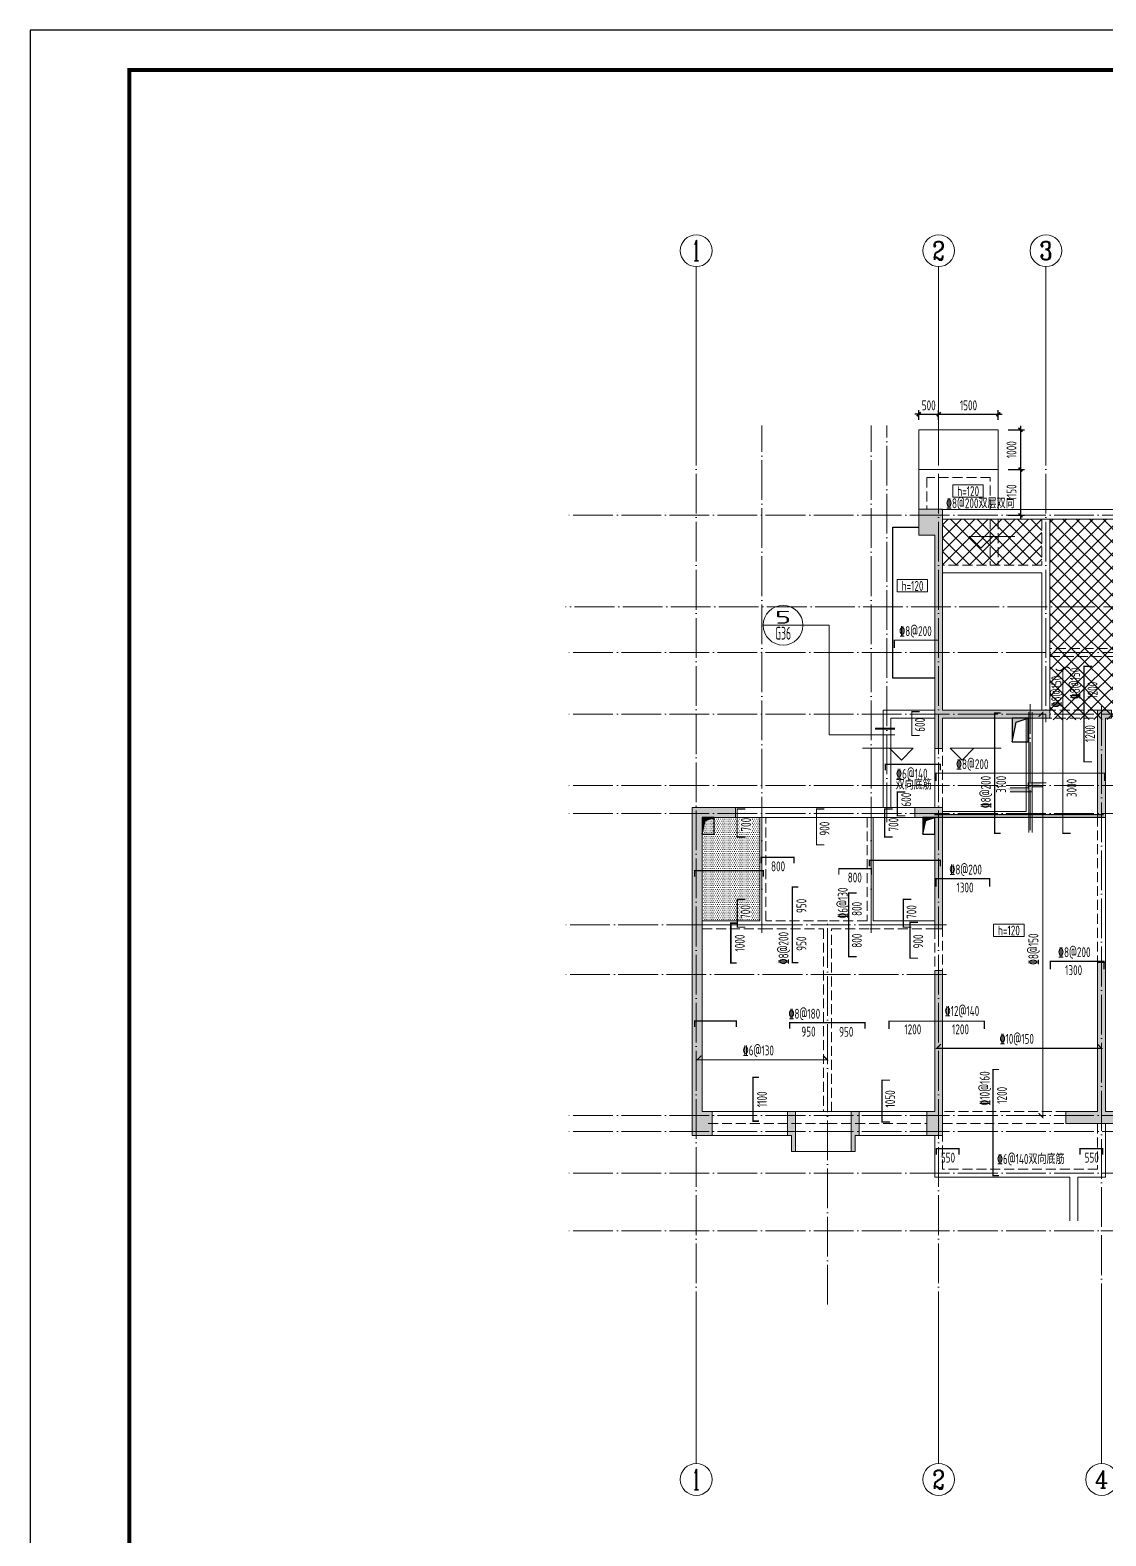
# Model space of a CAD drawing. Extents: x -129922 to 1190196, y -520662 to 139923.
# Drawn here: x 569980 to 597048, y -169218 to -131343 of the extents above; entities that cross this region are included whole.
import ezdxf
from ezdxf.enums import TextEntityAlignment as Align

# ---------------------------------------------------------------- set-up
doc = ezdxf.new("R2010")
doc.units = 0
doc.header["$LTSCALE"] = 1000
doc.header["$MEASUREMENT"] = 0
doc.linetypes.add('DASH', pattern=[0.35, 0.25, -0.1])
doc.linetypes.add('DOTE', pattern=[2.42, 2, -0.2, 0.02, -0.2])
for name, color, linetype, lineweight in [('A-平面-屋面线', 40, 'Continuous', 30), ('A-平面-饰线', 11, 'Continuous', 15), ('A-标注-轴号', 3, 'Continuous', 15), ('A-标注-轴号文字', 7, 'Continuous', 15), ('A-轴线-塔楼', 1, 'DOTE', 9), ('A-轴线-隔墙', 41, 'DOTE', 9), ('S-基础-DQ', 6, 'Continuous', 20), ('S-墙柱-HATCH', 251, 'Continuous', 9), ('S-墙柱-WALL', 6, 'Continuous', 20), ('S-大样-HATCH', 251, 'Continuous', 9), ('S-大样-实线', 2, 'Continuous', 20), ('S-板-BEAM', 4, 'DASH', 20), ('S-板-BEAM-CON', 2, 'Continuous', 20), ('S-板-大样索引', 3, 'Continuous', 20), ('S-板-文字', 7, 'Continuous', 20), ('S-板-板厚', 191, 'Continuous', 20), ('S-板-板面填充', 251, 'Continuous', 20), ('S-板-标高', 3, 'Continuous', 20), ('S-板-楼板正筋', 107, 'Continuous', 20), ('S-板-楼板正筋文字', 107, 'Continuous', 20), ('S-板-楼板负筋', 1, 'Continuous', 20), ('S-板-楼板负筋文字', 7, 'Continuous', 20), ('S-板-洞口边线', 211, 'Continuous', 20)]:
    doc.layers.add(name, color=color, linetype=linetype, lineweight=lineweight)
for name, color, linetype in [('DIM', 3, 'Continuous'), ('HOLE', 5, 'Continuous'), ('HOLE_HATCH', 9, 'Continuous'), ('Y-云图图框', 7, 'Continuous')]:
    doc.layers.add(name, color=color, linetype=linetype)
doc.styles.add('_TCH_AXIS', font='COMPLEX.shx', dxfattribs={"bigfont": 'hztxt.shx'})
doc.styles.add('_YT_Name', font='', dxfattribs={"width": 0.8})
doc.styles.add('_YT_Sign_Text', font='ros.shx', dxfattribs={"width": 0.8, "bigfont": 'hztxt.shx'})
doc.styles.add('BW_Rein', font='tssdeng.shx', dxfattribs={"width": 0.7, "bigfont": 'hztxt.shx'})
doc.styles.add('COMPLEX', font='COMPLEX')
doc.styles.get("Standard").update_dxf_attribs({"font": 'gbenor.shx', "bigfont": 'gbcbig.shx'})
doc.styles.add('TSSD_Dimension', font='tssdeng.shx', dxfattribs={"width": 0.7, "bigfont": 'HZTXT.SHX'})
doc.styles.add('TSSD_Rein', font='tssdeng.shx', dxfattribs={"width": 0.7, "bigfont": 'hztxt.shx'})
doc.styles.add('样式 1', font='tssdeng.shx', dxfattribs={"width": 0.7, "bigfont": 'tssdchn.shx'})
doc.styles.get('_YT_Name').set_extended_font_data('SimHei')
doc.dimstyles.new('TSSD_100_100$0', dxfattribs={"dimtxt": 250, "dimasz": 100, "dimexe": 100, "dimexo": 250, "dimgap": 100, "dimtad": 1, "dimdec": 0, "dimzin": 0, "dimdsep": 46, "dimtxsty": 'TSSD_Dimension', "dimblk": 'ARCHTICK', "dimcen": 0, "dimdle": 100, "dimclrd": 3, "dimclre": 3, "dimclrt": 7, "dimadec": 0, "dimazin": 0, "dimtfac": 1, "dimtdec": 0, "dimtix": 1, "dimtmove": 2, "dimatfit": 0, "dimldrblk": 'ARCHTICK', "dimfxl": 0, "dimtolj": 1, "dimtzin": 0, "dimarcsym": 0})

# ---------------------------------------------------------------- blocks, each defined once
blk = doc.blocks.new('_AXISO')
blk.add_circle((0, 0), 0.5)
at = {"layer": 'S-板-文字', "style": 'COMPLEX', "width": 1.041667}
blk.add_attdef('A', text='', height=0.56, dxfattribs=at).set_placement((-0.25, -0.28), (0.25, -0.28), align=Align.FIT)
blk = doc.blocks.new('ZHOUWANG3')
at = {"layer": 'A-标注-轴号'}
for p, q in [((88652, 248942), (88652, 252942)), ((94752, 248942), (94752, 252942)), ((97452, 248942), (97452, 252942)), ((88652, 226834), (88652, 222834)), ((94752, 226834), (94752, 222834)), ((98852, 226834), (98852, 222834))]:
    blk.add_line(p, q, dxfattribs=at)
at = {"layer": 'A-轴线-塔楼', "linetype": 'DOTE', "ltscale": 0.5}
for p, q in [((88652, 248942), (88652, 226834)), ((94752, 248942), (94752, 226834)), ((97452, 248942), (97452, 241486)), ((139798, 246686), (85362, 246686)), ((102322, 244386), (85362, 244386)), ((139798, 243236), (85362, 243236)), ((139798, 241686), (85362, 241686)), ((98852, 241886), (98852, 226834)), ((139798, 239886), (85362, 239886)), ((139798, 239186), (85362, 239186)), ((139798, 231586), (85362, 231586)), ((139798, 228686), (85362, 228686))]:
    blk.add_line(p, q, dxfattribs=at)
at = {"layer": 'A-轴线-隔墙', "ltscale": 0.5}
for p, q in [((90302, 236186), (90302, 248942)), ((93052, 236186), (93052, 248942)), ((93452, 238966), (93452, 248942)), ((97052, 238770), (97052, 241936)), ((94952, 236386), (85362, 236386)), ((91952, 226834), (91952, 236486)), ((94952, 235136), (85362, 235136)), ((139798, 231186), (85362, 231186)), ((139798, 230136), (85362, 230136))]:
    blk.add_line(p, q, dxfattribs=at)
at = {"layer": 'A-标注-轴号'}
ref = blk.add_blockref('_AXISO', (88652, 253342), dxfattribs=dict(at, xscale=800, yscale=800, zscale=800))
ref.add_attrib('A', '1', dxfattribs={"layer": 'A-标注-轴号文字', "height": 515, "style": '_TCH_AXIS'}).set_placement((88542, 253085), (88762, 253085), align=Align.FIT)
ref = blk.add_blockref('_AXISO', (94752, 253342), dxfattribs=dict(at, xscale=800, yscale=800, zscale=800))
ref.add_attrib('A', '2', dxfattribs={"layer": 'A-标注-轴号文字', "height": 466, "style": '_TCH_AXIS'}).set_placement((94597, 253109), (94907, 253109), align=Align.FIT)
ref = blk.add_blockref('_AXISO', (97452, 253342), dxfattribs=dict(at, xscale=800, yscale=800, zscale=800))
ref.add_attrib('A', '3', dxfattribs={"layer": 'A-标注-轴号文字', "height": 466, "style": '_TCH_AXIS'}).set_placement((97297, 253109), (97607, 253109), align=Align.FIT)
ref = blk.add_blockref('_AXISO', (88652, 222434), dxfattribs=dict(at, xscale=800, yscale=800, zscale=800))
ref.add_attrib('A', '1', dxfattribs={"layer": 'A-标注-轴号文字', "height": 515, "style": '_TCH_AXIS'}).set_placement((88542, 222176), (88762, 222176), align=Align.FIT)
ref = blk.add_blockref('_AXISO', (94752, 222434), dxfattribs=dict(at, xscale=800, yscale=800, zscale=800))
ref.add_attrib('A', '2', dxfattribs={"layer": 'A-标注-轴号文字', "height": 466, "style": '_TCH_AXIS'}).set_placement((94597, 222201), (94907, 222201), align=Align.FIT)
ref = blk.add_blockref('_AXISO', (98852, 222434), dxfattribs=dict(at, xscale=800, yscale=800, zscale=800))
ref.add_attrib('A', '4', dxfattribs={"layer": 'A-标注-轴号文字', "height": 445, "style": '_TCH_AXIS'}).set_placement((98682, 222211), (99022, 222211), align=Align.FIT)
blk = doc.blocks.new('ECMCTK_A1_横_单行图名--0')
at = {"color": 4}
blk.add_lwpolyline([(0, 0), (841, 0), (841, 594), (0, 594)], close=True, dxfattribs=at)
at = {"const_width": 1}
blk.add_lwpolyline([(25, 10), (831, 10), (831, 584), (25, 584)], close=True, dxfattribs=at)
at = {"color": 80, "flags": 3}
for tag, height, p in [('YTHQINS', 3, (34.31, 585.5)), ('ECMCKEY', 3, (292.07, 288.23)), ('YTTQINS', 5.62, (848.03, 12.81)), ('YTFRAME', 3, (652.76, 5.84)), ('YTBARCODE_T1', 3, (749.78, 5.95))]:
    blk.add_attdef(tag, text='', height=height, dxfattribs=at).set_placement(p, align=Align.MIDDLE_CENTER)
for tag, height, style, width, p in [('设计单位', 6, '_YT_Name', 0.8, (623.75, 38.6)), ('证书编号', 4, '_YT_Sign_Text', 0.8, (708.87, 43.81)), ('审查批准号', 4, '_YT_Sign_Text', 0.8, (761.06, 43.81)), ('工程号', 4, '_YT_Sign_Text', 0.5, (804.08, 44.12)), ('建设单位', 4, '_YT_Sign_Text', 0.8, (734.96, 36.11)), ('阶段', 4, '_YT_Sign_Text', 0.8, (804.08, 35.81)), ('项目号', 4, '_YT_Sign_Text', 0.5, (822.08, 33.72)), ('项目名称', 4, '_YT_Sign_Text', 0.8, (734.96, 28.11)), ('专业', 4, '_YT_Sign_Text', 0.8, (804.08, 27.31)), ('图纸编号', 4, '_YT_Sign_Text', 0.5, (803.93, 19.36)), ('图纸名称', 4.5, '_YT_Name', 0.8, (735.39, 15.06)), ('出图比例', 4.2, '_YT_Sign_Text', 0.8, (681.82, 11.78)), ('日期', 4, '_YT_Sign_Text', 0.5, (803.88, 12.13)), ('版本号', 4, '_YT_Sign_Text', 0.8, (822.08, 13))]:
    blk.add_attdef(tag, text='', height=height, dxfattribs=dict(style=style, width=width)).set_placement(p, align=Align.CENTER)
at = {"style": '_YT_Sign_Text', "width": 0.8, "flags": 3}
for tag, p, height in [('[审定人]', (590.95, 27.81), 4.1), ('{审定人}', (605.87, 26.45), 6.24), ('[校对人]', (642.23, 27.82), 4.1), ('{校对人}', (658.35, 26.53), 6.24), ('[审核人]', (591.01, 19.76), 4.1), ('{审核人}', (606.98, 18.44), 6.24), ('[设计人]', (642.47, 20.21), 4.1), ('{设计人}', (658.48, 18.54), 6.24), ('[项目负责人]', (590.78, 12.01), 4.1), ('{项目负责人}', (608.28, 10.72), 6.24), ('[专业负责人]', (642.74, 11.77), 4.1), ('{专业负责人}', (658.58, 10.36), 6.24)]:
    blk.add_attdef(tag, p, '', height=height, dxfattribs=at)
at = {"color": 80, "flags": 3}
for tag, p in [('YTBZSIT', (25, 10)), ('EXT_TK_LEFT', (25, 10)), ('YTQRCODE', (551.04, 11.91))]:
    blk.add_attdef(tag, p, '', height=3, dxfattribs=at)
blk = doc.blocks.new('20191023.11405152')
at = {"layer": 'S-大样-HATCH'}
h = blk.add_hatch(color=256, dxfattribs=at)
h.dxf.hatch_style = 1
h.paths.add_polyline_path([(-100, 0), (0, 0), (0, -400), (100, -400), (100, 600), (-100, 600)])
at = {"layer": 'S-大样-实线'}
blk.add_lwpolyline([(-100, 0), (0, 0), (0, -400), (100, -400), (100, 600), (-100, 600)], close=True, dxfattribs=at)
blk = doc.blocks.new('新块')
at = {"layer": 'S-基础-DQ'}
h = blk.add_hatch(color=8, dxfattribs=at)
h.dxf.hatch_style = 1
h.paths.add_polyline_path([(100, 25), (371, 25), (371, 54), (266, 91), (455, 125), (0, 125), (0, 0), (-451, 0), (-556, -19), (-451, -56), (-451, -100), (100, -100)])
for points in [[(455, 125), (0, 125), (0, 0), (-451, 0)], [(371, 25), (100, 25), (100, -100), (-451, -100)]]:
    blk.add_lwpolyline(points, dxfattribs=at)
blk = doc.blocks.new('A$C23552007')
at = {"layer": 'A-平面-屋面线', "ltscale": 0.5}
blk.add_lwpolyline([(6000, 11000), (4950, 11000), (4950, 14800), (5600, 14800)], dxfattribs=at)
blk = doc.blocks.new('BW-40591366', base_point=(4327241, -517169))
at = {"layer": 'S-板-板面填充'}
h = blk.add_hatch(dxfattribs=at)
h.set_pattern_fill('DOTS', color=256, scale=30, style=0)
h.set_pattern_definition([(0, (4328290.633, -507428.794), (23.8125, 47.625), [0, -47.625])])
h.paths.add_polyline_path([(4329741, -504829), (4328291, -504829), (4328291, -507429), (4329741, -507429)])
at = {"layer": 'A-平面-饰线'}
for p, q in [((4328041, -512829), (4330541, -512829)), ((4330541, -512829), (4330541, -513229)), ((4332141, -513229), (4332141, -512829)), ((4332141, -512829), (4334141, -512829)), ((4330541, -513229), (4330641, -513229)), ((4330641, -513229), (4330641, -513229)), ((4330641, -513229), (4332041, -513229)), ((4332041, -513229), (4332041, -513229)), ((4332041, -513229), (4332141, -513229))]:
    blk.add_line(p, q, dxfattribs=at)
blk.add_lwpolyline([(4333741, -496079), (4333741, -495079), (4335741, -495079), (4335741, -496079)], dxfattribs=at)
at = {"layer": 'S-基础-DQ', "linetype": 'DASH', "ltscale": 0.5}
blk.add_lwpolyline([(4334341, -504829), (4336591, -504829), (4336591, -502329)], dxfattribs=at)
at = {"layer": 'S-基础-DQ', "ltscale": 0.5}
for points in [[(4334341, -504679), (4336441, -504679), (4336441, -502329)], [(4328291, -507529), (4329791, -507529), (4329791, -504829)], [(4334041, -507529), (4332541, -507529), (4332541, -504829)]]:
    blk.add_lwpolyline(points, dxfattribs=at)
at = {"layer": 'S-板-BEAM'}
for p, q in [((4336841, -497329), (4336841, -498479)), ((4336841, -498479), (4334341, -498479)), ((4338841, -500579), (4337041, -500579)), ((4337041, -500779), (4341141, -500779)), ((4338241, -502129), (4337041, -502129)), ((4336841, -502329), (4338241, -502329)), ((4334341, -504579), (4334341, -503099)), ((4329891, -507429), (4329891, -504829)), ((4332441, -504829), (4332441, -507429)), ((4338241, -504804), (4338241, -508929)), ((4331441, -507429), (4329891, -507429)), ((4332441, -507429), (4331441, -507429)), ((4334341, -509229), (4334341, -507529)), ((4328291, -507629), (4329816, -507629)), ((4329816, -507629), (4331341, -507629)), ((4331341, -507629), (4331341, -512229)), ((4331541, -507629), (4332516, -507629)), ((4331541, -512229), (4331541, -507629)), ((4332516, -507629), (4334141, -507629)), ((4334141, -507629), (4334141, -509229)), ((4337441, -512229), (4334341, -512229)), ((4328441, -512529), (4331441, -512529)), ((4331441, -512529), (4333941, -512529)), ((4334341, -512529), (4337441, -512529)), ((4334341, -513679), (4334341, -512829)), ((4338241, -512529), (4338241, -513679)), ((4338241, -513679), (4334341, -513679))]:
    blk.add_line(p, q, dxfattribs=at)
for points in [[(4335541, -497079), (4335541, -496279), (4333941, -496279), (4333941, -497079)], [(4335541, -497329), (4335541, -498479)], [(4335741, -497329), (4335741, -498479)]]:
    blk.add_lwpolyline(points, dxfattribs=at)
at = {"layer": 'S-板-BEAM-CON'}
for p, q in [((4336941, -497079), (4334316, -497079)), ((4338841, -497079), (4336941, -497079)), ((4334341, -497329), (4337041, -497329)), ((4337041, -502129), (4337041, -497329)), ((4337041, -497329), (4338841, -497329)), ((4334341, -498679), (4336841, -498679)), ((4336841, -498679), (4336841, -502129)), ((4336841, -500729), (4336841, -502104)), ((4334141, -502129), (4332841, -502129)), ((4332841, -502129), (4332841, -504579)), ((4333041, -502329), (4334141, -502329)), ((4333041, -504579), (4333041, -502329)), ((4334141, -503099), (4334141, -504579)), ((4329816, -504579), (4329131, -504579)), ((4329131, -504829), (4329816, -504829)), ((4329741, -504829), (4329741, -507429)), ((4332516, -504579), (4329816, -504579)), ((4332516, -504829), (4329816, -504829)), ((4333641, -504579), (4332516, -504579)), ((4332516, -504829), (4333641, -504829)), ((4332591, -507429), (4332591, -504829)), ((4338441, -508929), (4338441, -504704)), ((4329741, -507429), (4328291, -507429)), ((4334141, -507429), (4332591, -507429)), ((4331541, -512229), (4328291, -512229)), ((4334041, -512229), (4331541, -512229)), ((4334141, -512829), (4334141, -513879)), ((4338441, -513879), (4338441, -512529)), ((4334141, -513879), (4337543, -513879)), ((4337543, -514979), (4337543, -513879)), ((4337741, -514979), (4337741, -513879)), ((4337741, -513879), (4338441, -513879))]:
    blk.add_line(p, q, dxfattribs=at)
blk.add_lwpolyline([(4335741, -497079), (4335741, -496079), (4333741, -496079), (4333741, -497079)], dxfattribs=at)
blk.add_blockref('A$C23552007', (4328141, -512329))
at = {"layer": 'S-基础-DQ'}
blk.add_blockref('新块', (4336491, -504084), dxfattribs=at)
at = {"layer": 'S-大样-实线'}
blk.add_blockref('20191023.11405152', (4330541, -512829), dxfattribs=at)
at = {"layer": 'S-大样-实线', "xscale": -1}
blk.add_blockref('20191023.11405152', (4332141, -512829), dxfattribs=at)
blk = doc.blocks.new('_ArchTick')
at = {"color": 0, "linetype": 'ByBlock', "const_width": 0.4}
blk.add_lwpolyline([(-0.5, -0.5), (0.5, 0.5)], dxfattribs=at)
blk = doc.blocks.new('*D1135')
at = {"layer": 'Defpoints', "color": 0, "transparency": 16777216}
for p in [(592840, -141006), (592340, -141396), (592840, -141396)]:
    blk.add_point(p, dxfattribs=at)
at = {"layer": 'DIM', "color": 3, "lineweight": -2, "transparency": 16777216}
for p, q in [((592340, -141006), (592240, -141006)), ((592340, -141146), (592340, -140906)), ((592340, -141006), (592840, -141006)), ((592840, -141146), (592840, -140906)), ((592840, -141006), (592940, -141006))]:
    blk.add_line(p, q, dxfattribs=at)
at = {"layer": 'DIM', "color": 3, "lineweight": -2, "transparency": 16777216, "xscale": 100, "yscale": 100, "zscale": 100}
blk.add_blockref('_ArchTick', (592340, -141006), dxfattribs=at)
at = {"layer": 'DIM', "color": 3, "lineweight": -2, "transparency": 16777216, "xscale": 100, "yscale": 100, "zscale": 100, "rotation": 180}
blk.add_blockref('_ArchTick', (592840, -141006), dxfattribs=at)
at = {"layer": 'DIM', "color": 7, "transparency": 16777216, "insert": (592590, -140781), "char_height": 250, "attachment_point": 5, "style": 'TSSD_Dimension'}
blk.add_mtext('\\A1;500', dxfattribs=at)
blk = doc.blocks.new('*D1136')
at = {"layer": 'Defpoints', "color": 0, "transparency": 16777216}
for p in [(594340, -141006), (592840, -141396), (594340, -141396)]:
    blk.add_point(p, dxfattribs=at)
at = {"layer": 'DIM', "color": 3, "lineweight": -2, "transparency": 16777216}
for p, q in [((592740, -141006), (594440, -141006)), ((592840, -141146), (592840, -140906)), ((594340, -141146), (594340, -140906))]:
    blk.add_line(p, q, dxfattribs=at)
at = {"layer": 'DIM', "color": 3, "lineweight": -2, "transparency": 16777216, "xscale": 100, "yscale": 100, "zscale": 100, "rotation": 180}
blk.add_blockref('_ArchTick', (592840, -141006), dxfattribs=at)
at = {"layer": 'DIM', "color": 3, "lineweight": -2, "transparency": 16777216, "xscale": 100, "yscale": 100, "zscale": 100}
blk.add_blockref('_ArchTick', (594340, -141006), dxfattribs=at)
at = {"layer": 'DIM', "color": 7, "transparency": 16777216, "insert": (593590, -140781), "char_height": 250, "attachment_point": 5, "style": 'TSSD_Dimension'}
blk.add_mtext('\\A1;1500', dxfattribs=at)
blk = doc.blocks.new('*D1140')
at = {"layer": 'Defpoints', "color": 0, "transparency": 16777216}
for p in [(594340, -142396), (594340, -143546), (594898, -143546)]:
    blk.add_point(p, dxfattribs=at)
at = {"layer": 'DIM', "color": 3, "lineweight": -2, "transparency": 16777216}
for p, q in [((594590, -142396), (594998, -142396)), ((594898, -142296), (594898, -143646)), ((594590, -143546), (594998, -143546))]:
    blk.add_line(p, q, dxfattribs=at)
at = {"layer": 'DIM', "color": 3, "lineweight": -2, "transparency": 16777216, "xscale": 100, "yscale": 100, "zscale": 100}
for p, rotation in [((594898, -142396), 90), ((594898, -143546), 270)]:
    blk.add_blockref('_ArchTick', p, dxfattribs=dict(at, rotation=rotation))
at = {"layer": 'DIM', "color": 7, "transparency": 16777216, "insert": (594673, -142971), "char_height": 250, "attachment_point": 5, "rotation": 90, "style": 'TSSD_Dimension'}
blk.add_mtext('\\A1;1150', dxfattribs=at)
blk = doc.blocks.new('*D1141')
at = {"layer": 'Defpoints', "color": 0, "transparency": 16777216}
for p in [(594340, -141396), (594340, -142396), (594898, -142396)]:
    blk.add_point(p, dxfattribs=at)
at = {"layer": 'DIM', "color": 3, "lineweight": -2, "transparency": 16777216}
for p, q in [((594590, -141396), (594998, -141396)), ((594898, -141296), (594898, -142496)), ((594590, -142396), (594998, -142396))]:
    blk.add_line(p, q, dxfattribs=at)
at = {"layer": 'DIM', "color": 3, "lineweight": -2, "transparency": 16777216, "xscale": 100, "yscale": 100, "zscale": 100}
for p, rotation in [((594898, -141396), 90), ((594898, -142396), 270)]:
    blk.add_blockref('_ArchTick', p, dxfattribs=dict(at, rotation=rotation))
at = {"layer": 'DIM', "color": 7, "transparency": 16777216, "insert": (594673, -141896), "char_height": 250, "attachment_point": 5, "rotation": 90, "style": 'TSSD_Dimension'}
blk.add_mtext('\\A1;1000', dxfattribs=at)
blk = doc.blocks.new('dsfhfhkjhk')
at = {"layer": 'S-板-大样索引', "color": 1}
for p, q in [((6484501, -1420120), (6483501, -1420120)), ((6485160, -1420120), (6484501, -1420120)), ((6485160, -1422874), (6485160, -1420120)), ((6486817, -1422874), (6485160, -1422874))]:
    blk.add_line(p, q, dxfattribs=at)
at = {"layer": 'S-板-大样索引', "color": 1, "const_width": 50}
blk.add_lwpolyline([(6486817, -1422724), (6486317, -1422724)], dxfattribs=at)
at = {"layer": 'S-板-大样索引', "color": 1}
blk.add_circle((6484001, -1420120), 500, dxfattribs=at)
at = {"layer": 'S-板-大样索引', "color": 1, "style": 'TSSD_Rein'}
for s, width, p, p2 in [('5', 2.321429, (6483800, -1420080), (6484203, -1420080)), ('G36', 0.601852, (6483800, -1420482), (6484203, -1420482))]:
    blk.add_text(s, height=322, dxfattribs=dict(at, width=width)).set_placement(p, p2, align=Align.FIT)
blk = doc.blocks.new('sfdhgfjhgfjhgj')
at = {"layer": 'S-墙柱-HATCH'}
h = blk.add_hatch(color=256, dxfattribs=at)
h.paths.add_polyline_path([(327455, 177313), (325055, 177313), (325055, 174013), (325255, 174013), (325255, 174913), (327955, 174913), (327955, 175563), (327755, 175563), (327755, 175113), (325255, 175113), (325255, 177113), (327755, 177113), (327755, 176663), (327955, 176663), (327955, 177713), (327455, 177713)])
h.paths.add_polyline_path([(333255, 177063), (333255, 171693), (333055, 171693), (333055, 172463), (330355, 172463), (330355, 172663), (330455, 172663), (333055, 172663), (333055, 177713), (333655, 177713), (333655, 177063)])
h.paths.add_polyline_path([(338855, 162563), (339105, 162563), (339105, 169963), (338265, 169963), (338265, 170213), (339355, 170213), (339355, 161963), (338855, 161963)])
h.paths.add_polyline_path([(322255, 168163), (322455, 168163), (322455, 170663), (322855, 170663), (322855, 170863), (321855, 170863), (321855, 170663), (322255, 170663)])
h.paths.add_polyline_path([(325455, 166363), (325055, 166363), (325055, 166563), (325655, 166563), (325655, 164063), (325455, 164063)])
h.paths.add_polyline_path([(319255, 170663), (320255, 170663), (320255, 170863), (319055, 170863), (319055, 168163), (319255, 168163)])
h.paths.add_polyline_path([(319255, 166363), (319655, 166363), (319655, 166563), (319055, 166563), (319055, 164063), (319255, 164063)])
h.paths.add_polyline_path([(326255, 172663), (326255, 172463), (324655, 172463), (324655, 172023), (324455, 172023), (324455, 172663)])
h.paths.add_polyline_path([(320055, 172463), (318305, 172463), (318305, 172663), (320255, 172663), (320255, 172023), (320055, 172023)])
h.paths.add_polyline_path([(329155, 169963), (328955, 169963), (328955, 172463), (328805, 172463), (328805, 172663), (329155, 172663)])
h.paths.add_polyline_path([(325455, 170663), (324455, 170663), (324455, 170863), (325655, 170863), (325655, 168163), (325455, 168163)])
h.paths.add_polyline_path([(328505, 162263), (328505, 162563), (328955, 162563), (328955, 166313), (329155, 166313), (329155, 162563), (329955, 162563), (329955, 162263)])
h.paths.add_polyline_path([(321455, 162263), (321455, 162563), (322230, 162563), (322230, 166963), (322480, 166963), (322480, 162563), (323255, 162563), (323255, 162263)])
h.paths.add_polyline_path([(333455, 162563), (333255, 162563), (333255, 166113), (333055, 166113), (333055, 161963), (333455, 161963)])
h.paths.add_polyline_path([(333755, 169963), (333255, 169963), (333255, 167163), (333055, 167163), (333055, 170213), (333755, 170213)])
h.paths.add_polyline_path([(318505, 173963), (318505, 175063), (316905, 175063), (316905, 177363), (314405, 177363), (314405, 175063), (312805, 175063), (312805, 173963), (313005, 173963), (313005, 174863), (315105, 174863), (315105, 175063), (314605, 175063), (314605, 177163), (316705, 177163), (316705, 175063), (316205, 175063), (316205, 174863), (318305, 174863), (318305, 173963)])
h.paths.add_polyline_path([(298055, 177063), (298055, 171693), (298255, 171693), (298255, 172463), (300955, 172463), (300955, 172663), (300855, 172663), (298255, 172663), (298255, 177713), (297655, 177713), (297655, 177063)])
h.paths.add_polyline_path([(292455, 162563), (292205, 162563), (292205, 169963), (293045, 169963), (293045, 170213), (291955, 170213), (291955, 161963), (292455, 161963)])
h.paths.add_polyline_path([(309055, 168163), (308855, 168163), (308855, 170663), (308455, 170663), (308455, 170863), (309455, 170863), (309455, 170663), (309055, 170663)])
h.paths.add_polyline_path([(305855, 166363), (306255, 166363), (306255, 166563), (305655, 166563), (305655, 164063), (305855, 164063)])
h.paths.add_polyline_path([(312055, 170663), (311055, 170663), (311055, 170863), (312255, 170863), (312255, 168163), (312055, 168163)])
h.paths.add_polyline_path([(312055, 166363), (311655, 166363), (311655, 166563), (312255, 166563), (312255, 164063), (312055, 164063)])
h.paths.add_polyline_path([(305055, 172663), (305055, 172463), (306655, 172463), (306655, 172023), (306855, 172023), (306855, 172663)])
h.paths.add_polyline_path([(305055, 175213), (305055, 174013), (305255, 174013), (305255, 177713), (302755, 177713), (302755, 177013), (302955, 177013), (302955, 177513), (305055, 177513), (305055, 175413), (302955, 175413), (302955, 175913), (302755, 175913), (302755, 175213)])
h.paths.add_polyline_path([(311255, 172463), (313005, 172463), (313005, 172663), (311055, 172663), (311055, 172023), (311255, 172023)])
h.paths.add_polyline_path([(302155, 169963), (302355, 169963), (302355, 172463), (302505, 172463), (302505, 172663), (302155, 172663)])
h.paths.add_polyline_path([(315555, 169963), (315755, 169963), (315755, 172463), (316105, 172463), (316105, 172663), (315205, 172663), (315205, 172463), (315555, 172463)])
h.paths.add_polyline_path([(305855, 170663), (306855, 170663), (306855, 170863), (305655, 170863), (305655, 168163), (305855, 168163)])
h.paths.add_polyline_path([(302805, 162263), (302805, 162563), (302355, 162563), (302355, 166313), (302155, 166313), (302155, 162563), (301355, 162563), (301355, 162263)])
h.paths.add_polyline_path([(309855, 162263), (309855, 162563), (309055, 162563), (309055, 166963), (308855, 166963), (308855, 162563), (308055, 162563), (308055, 162263)])
h.paths.add_polyline_path([(316555, 162263), (316555, 162563), (315755, 162563), (315755, 166313), (315555, 166313), (315555, 162563), (314755, 162563), (314755, 162263)])
h.paths.add_polyline_path([(297855, 162563), (298055, 162563), (298055, 166113), (298255, 166113), (298255, 161963), (297855, 161963)])
h.paths.add_polyline_path([(297555, 169963), (298055, 169963), (298055, 167163), (298255, 167163), (298255, 170213), (297555, 170213)])
at = {"layer": 'S-墙柱-WALL'}
for points in [[(298055, 177063), (298055, 171693), (298255, 171693), (298255, 172463), (300955, 172463), (300955, 172663), (300855, 172663), (300855, 172663), (298255, 172663), (298255, 177713), (297655, 177713), (297655, 177063)], [(302155, 169963), (302355, 169963), (302355, 172463), (302505, 172463), (302505, 172663), (302155, 172663)], [(292455, 162563), (292205, 162563), (292205, 169963), (293045, 169963), (293045, 170213), (291955, 170213), (291955, 161963), (292455, 161963)], [(297555, 169963), (298055, 169963), (298055, 167163), (298255, 167163), (298255, 170213), (297555, 170213)], [(302805, 162263), (302805, 162563), (302355, 162563), (302355, 166313), (302155, 166313), (302155, 162563), (301355, 162563), (301355, 162263)], [(297855, 162563), (298055, 162563), (298055, 166113), (298255, 166113), (298255, 161963), (297855, 161963)]]:
    blk.add_lwpolyline(points, close=True, dxfattribs=at)
blk = doc.blocks.new('sgjhfgjhgj')
at = {"layer": 'HOLE_HATCH', "ltscale": 0.5}
for points in [[(268519, 605212), (268919, 605212), (268619, 605112), (268519, 604612)], [(260719, 602712), (261019, 602712), (260794, 602637), (260719, 602292)], [(266269, 602712), (266569, 602712), (266344, 602637), (266269, 602292)]]:
    blk.add_hatch(color=256, dxfattribs=at).paths.add_polyline_path(points)
at = {"layer": 'HOLE', "ltscale": 0.5}
for points in [[(268519, 604612), (268919, 604612), (268919, 605212), (268519, 605212)], [(260719, 602292), (261019, 602292), (261019, 602712), (260719, 602712)], [(266269, 602292), (266569, 602292), (266569, 602712), (266269, 602712)]]:
    blk.add_lwpolyline(points, close=True, dxfattribs=at)
for points in [[(268519, 604612), (268619, 605112), (268919, 605212)], [(260719, 602292), (260794, 602637), (261019, 602712)], [(266269, 602292), (266344, 602637), (266569, 602712)]]:
    blk.add_lwpolyline(points, dxfattribs=at)

msp = doc.modelspace()

# ---------------------------------------------------------------- hatches: boundary and pattern name
at = {"layer": 'S-板-板面填充'}
h = msp.add_hatch(dxfattribs=at)
h.set_pattern_fill('ANSI37', color=256, scale=150)
h.set_pattern_definition([(45, (592939.7, -144796.48), (-168.38, 168.38), []), (135, (592939.7, -144796.48), (-168.38, -168.38), [])])
h.paths.add_polyline_path([(595439.7, -143646.5), (592939.7, -143646.5), (592939.7, -144796.5), (595439.7, -144796.5)])
h = msp.add_hatch(dxfattribs=at)
h.set_pattern_fill('ANSI37', color=256, scale=150, style=0)
h.set_pattern_definition([(45, (-3726468.42, 509117.52), (-168.379802, 168.379802), []), (135, (-3726468.42, 509117.52), (-168.379802, -168.379802), [])])
h.paths.add_polyline_path([(599739.7, -145946.5), (597439.7, -145946.5), (597439.7, -143646.5), (595639.7, -143646.5), (595639.7, -148696.5), (599739.7, -148646.5)])

# ---------------------------------------------------------------- linework, layer by layer
at = {"layer": 'S-板-板厚'}
for points in [[(593962.8, -142782.4), (593192.5, -142782.4), (593192.5, -143092.7), (593962.8, -143092.7)], [(592562.1, -145164.9), (591791.8, -145164.9), (591791.8, -145475.1), (592562.1, -145475.1)], [(594988.3, -153833.5), (594217.9, -153833.5), (594217.9, -154143.7), (594988.3, -154143.7)]]:
    msp.add_lwpolyline(points, close=True, dxfattribs=at)
at = {"layer": 'S-板-标高'}
for p, q in [((593904.2, -144377), (593604.2, -144077)), ((593604.2, -144077), (594757.7, -144077)), ((593904.2, -144377), (594204.2, -144077)), ((592202.1, -149408), (590921.1, -149408)), ((591902.1, -149708), (591602.1, -149408)), ((591902.1, -149708), (592202.1, -149408)), ((593428.4, -149707.4), (593128.4, -149407.4)), ((593128.4, -149407.4), (594409.4, -149407.4)), ((593428.4, -149707.4), (593728.4, -149407.4))]:
    msp.add_line(p, q, dxfattribs=at)
at = {"layer": 'S-板-楼板正筋', "const_width": 30}
for points in [[(595353.9, -158590.4), (595459.9, -158696.5), (595459.9, -148506.7), (595353.9, -148612.8)], [(595107.9, -148491.4), (595107.9, -151532)], [(595194.4, -148491.4), (595194.4, -151532)], [(592734.9, -151079.1), (596994.2, -151079.1)], [(592734.9, -151144.8), (596994.2, -151144.8)], [(586870.8, -157138.4), (586764.7, -157244.5), (590039.7, -157244.5), (589933.7, -157138.4)], [(592895.8, -156846.9), (592789.7, -156952.9), (596939.7, -156952.9), (596833.6, -156846.9)]]:
    msp.add_lwpolyline(points, dxfattribs=at)
at = {"layer": 'S-板-楼板负筋'}
for points, const_width in [([(591724.6, -146886), (591724.6, -146686), (592834.7, -146686), (592834.7, -146886)], 30), ([(596696.4, -149746.5), (596496.4, -149746.5), (596496.4, -147346.5), (596696.4, -147346.5)], 30), ([(596164.9, -151546.5), (595964.9, -151546.5), (595964.9, -147408.6)], 30), ([(592364.7, -149086.5), (592164.7, -149086.5), (592164.7, -148486.5), (592364.7, -148486.5)], 30), ([(594398.7, -151545.2), (594248.7, -151545.2), (594251.2, -148521.3), (594401.2, -148521.3)], 35), ([(591499.7, -149963.5), (591499.7, -149813.5), (592879.7, -149813.5), (592879.7, -149963.5)], 35), ([(592772.3, -150232.8), (592772.3, -150032.8), (597019.3, -150032.8), (597019.3, -150232.8)], 30), ([(592002.1, -151106.5), (591802.1, -151106.5), (591802.1, -150506.5), (592002.1, -150506.5)], 30), ([(587971.6, -151636.5), (587771.6, -151636.5), (587771.6, -150936.5), (587971.6, -150936.5)], 30), ([(589964.7, -151836.5), (589764.7, -151836.5), (589764.7, -150936.5), (589964.7, -150936.5)], 30), ([(591682.6, -151636.5), (591482.6, -151636.5), (591482.6, -150936.5), (591682.6, -150936.5)], 30), ([(588379.7, -152301.5), (588379.7, -152151.5), (589199.7, -152151.5), (589199.7, -152301.5)], 30), ([(591099.7, -152375.4), (591099.7, -152225.4), (592879.7, -152225.4), (592879.7, -152375.4)], 35), ([(586699.7, -152633.8), (586699.7, -152483.8), (588429.7, -152483.8), (588429.7, -152633.8)], 35), ([(590329.7, -152584), (590329.7, -152434), (591149.7, -152434), (591149.7, -152584)], 30), ([(589311.6, -154796.5), (589161.6, -154796.5), (589161.6, -152896.5), (589311.6, -152896.5)], 35), ([(592772.3, -152888.5), (592772.3, -152688.5), (594122.3, -152688.5), (594122.3, -152888.5)], 30), ([(587975.1, -153906.5), (587775.1, -153906.5), (587775.1, -153206.5), (587975.1, -153206.5)], 30), ([(590777.2, -154646.5), (590577.2, -154646.5), (590577.2, -153046.5), (590777.2, -153046.5)], 30), ([(592152.2, -153906.5), (591952.2, -153906.5), (591952.2, -153206.5), (592152.2, -153206.5)], 30), ([(592319.7, -154686.5), (592119.7, -154686.5), (592119.7, -153786.5), (592319.7, -153786.5)], 30), ([(587761.1, -154806.5), (587611.1, -154806.5), (587611.1, -153806.5), (587761.1, -153806.5)], 35), ([(595649.8, -154967), (595649.8, -154767), (596999.8, -154767), (596999.8, -154967)], 30), ([(586699.7, -156419.5), (586699.7, -156269.5), (587749.7, -156269.5), (587749.7, -156419.5)], 35), ([(589089.7, -156459.5), (589089.7, -156309.5), (590989.7, -156309.5), (590989.7, -156459.5)], 35), ([(591589.7, -156471.5), (591589.7, -156271.5), (593989.7, -156271.5), (593989.7, -156471.5)], 30), ([(594358.1, -160159), (594208.1, -160159), (594208.1, -157486.5), (594358.1, -157486.5)], 30), ([(588319.6, -158786.5), (588169.6, -158786.5), (588169.6, -157686.5), (588319.6, -157686.5)], 35), ([(591614.7, -158806.5), (591414.7, -158806.5), (591414.7, -157756.5), (591614.7, -157756.5)], 30), ([(592779.7, -159628.5), (592779.7, -159478.5), (593349.7, -159478.5), (593349.7, -159628.5)], 30), ([(596395.7, -159628.5), (596395.7, -159478.5), (596965.7, -159478.5), (596965.7, -159628.5)], 30)]:
    msp.add_lwpolyline(points, dxfattribs=dict(at, const_width=const_width))
at = {"layer": 'S-板-楼板负筋', "const_width": 30}
msp.add_lwpolyline([(596141.9, -147408.6, 0.5), (595964.9, -147408.6, -0.5), (595787.9, -147408.6)], format="xyb", dxfattribs=at)

# ---------------------------------------------------------------- block references
for name, p in [('ZHOUWANG3', (498087.8, -390232.9)), ('BW-40591366', (585839.7, -163487)), ('sgjhfgjhgj', (326171.2, -753858.6))]:
    msp.add_blockref(name, p)
at = {"layer": 'S-墙柱-HATCH'}
msp.add_blockref('sfdhgfjhgfjhgj', (294685.1, -321109.5), dxfattribs=at)
at = {"layer": 'S-板-洞口边线'}
msp.add_blockref('dsfhfhkjhk', (-5895075.9, 1273807.7), dxfattribs=at)
at = {"layer": 'Y-云图图框', "xscale": 100, "yscale": 100, "zscale": 100}
msp.add_blockref('ECMCTK_A1_横_单行图名--0', (569979.6, -190742.5), dxfattribs=at)

# ---------------------------------------------------------------- texts
at = {"layer": 'S-板-板厚', "style": 'TSSD_Rein', "width": 0.7}
for p in [(593583.6, -142938.9), (592182.9, -145321.4), (594609.1, -153990)]:
    msp.add_text('h=120', height=250, dxfattribs=at).set_placement(p, align=Align.MIDDLE)
at = {"layer": 'S-板-楼板正筋文字', "style": '样式 1', "width": 0.7}
for s, p in [('\x848@200双层双向', (593025.1, -143368.9)), ('\x846@140', (591768.5, -150172)), ('双向底筋', (591756.6, -150444.5)), ('\x8410@150', (594372.1, -156841.5)), ('\x846@140双向底筋', (594306.6, -159862.7))]:
    msp.add_text(s, height=250, dxfattribs=at).set_placement(p)
msp.add_text('\x848@150', height=250, rotation=90, dxfattribs=at).set_placement((595348.5, -154859))
at = {"layer": 'S-板-楼板正筋文字', "linetype": 'Continuous', "style": '样式 1', "width": 0.7}
msp.add_text('\x846@130', height=250, dxfattribs=at).set_placement((587910.8, -157133.1))
at = {"layer": 'S-板-楼板负筋文字', "style": '样式 1', "width": 0.7}
for s, p in [('\x848@200', (591848.6, -146585.3)), ('\x848@200', (593276.9, -149932)), ('\x848@200', (593110.6, -152582.7)), ('\x848@200', (595844.6, -154661.2)), ('\x8412@140', (592992.2, -156140.1))]:
    msp.add_text(s, height=250, dxfattribs=at).set_placement(p)
for s, p in [('\x848@150', (595925.2, -148378.6)), ('\x848@150', (596395.6, -148173.9)), ('\x846@130', (590553.6, -153694)), ('\x8410@160', (594123.6, -158397.5))]:
    msp.add_text(s, height=250, rotation=90, dxfattribs=at).set_placement(p)
at = {"layer": 'S-板-楼板负筋文字', "width": 0.7}
for s, style, p in [('1200', '样式 1', (596587.5, -147946.5)), ('600', '样式 1', (592244.7, -148816.5)), ('1200', '样式 1', (596523, -149037.9)), ('3000', '样式 1', (596061.1, -150404.2)), ('600', '样式 1', (591898.2, -150699.3)), ('700', '样式 1', (587867.7, -151329)), ('900', '样式 1', (589844.7, -151429)), ('700', '样式 1', (591578.7, -151329)), ('700', '样式 1', (587855.1, -153526.5)), ('950', 'BW_Rein', (589261.6, -153371.5)), ('800', '样式 1', (590657.2, -153446.5)), ('700', '样式 1', (592032.2, -153526.5)), ('1000', 'BW_Rein', (587711.1, -154306.5)), ('800', '样式 1', (590657.2, -154246.5)), ('900', '样式 1', (592199.7, -154266.5)), ('950', 'BW_Rein', (589261.6, -154321.5)), ('1200', '样式 1', (594308.1, -158136.5)), ('1100', 'BW_Rein', (588269.6, -158236.5)), ('1050', '样式 1', (591494.7, -158226.5))]:
    msp.add_text(s, height=250, rotation=90, dxfattribs=dict(at, style=style)).set_placement(p, align=Align.TOP_CENTER)
at = {"layer": 'S-板-楼板负筋文字', "style": 'BW_Rein', "width": 0.7}
for s, p in [('\x848@200', (594150.5, -150100.5)), ('3100', (594537.4, -150100.5)), ('\x848@200', (589061.6, -154026.5))]:
    msp.add_text(s, height=250, rotation=90, dxfattribs=at).set_placement(p, align=Align.RIGHT)
at = {"layer": 'S-板-楼板负筋文字', "width": 0.7}
for s, style, p in [('800', '样式 1', (588799.7, -152251.5)), ('800', '样式 1', (590729.7, -152534)), ('1300', '样式 1', (593502.3, -152784.6)), ('1300', '样式 1', (596236.3, -154863.1)), ('950', 'BW_Rein', (589564.7, -156409.5)), ('950', 'BW_Rein', (590514.7, -156414.5)), ('1200', '样式 1', (592189.7, -156351.5)), ('1200', '样式 1', (593389.7, -156351.5)), ('550', '样式 1', (593074.7, -159578.5)), ('550', '样式 1', (596690.7, -159578.5))]:
    msp.add_text(s, height=250, dxfattribs=dict(at, style=style)).set_placement(p, align=Align.TOP_CENTER)
at = {"layer": 'S-板-楼板负筋文字', "style": 'BW_Rein', "width": 0.7}
msp.add_text('\x848@180', height=250, dxfattribs=at).set_placement((589859.7, -156209.5), align=Align.RIGHT)

# ---------------------------------------------------------------- dimensions: what is measured, and where the dimension line sits
at = {"layer": 'DIM'}
for base, p1, p2, picture, middle in [((592839.7, -141005.8), (592339.7, -141396.4), (592839.7, -141396.4), '*D1135', (592589.7, -140780.8)), ((594339.7, -141005.8), (592839.7, -141396.4), (594339.7, -141396.4), '*D1136', (593589.7, -140780.8))]:
    dim = msp.add_linear_dim(base=base, p1=p1, p2=p2, dimstyle='TSSD_100_100$0', dxfattribs=at)
    dim.commit()
    dim.dimension.update_dxf_attribs({"geometry": picture, "text_midpoint": middle})
for base, p1, p2, picture, middle in [((594898.5, -142396.3), (594339.7, -141396.4), (594339.7, -142396.3), '*D1141', (594673.5, -141896.3)), ((594898.5, -143546.5), (594339.7, -142396.3), (594339.7, -143546.5), '*D1140', (594673.5, -142971.4))]:
    dim = msp.add_linear_dim(base=base, p1=p1, p2=p2, angle=90, dimstyle='TSSD_100_100$0', dxfattribs=at)
    dim.commit()
    dim.dimension.update_dxf_attribs({"geometry": picture, "text_midpoint": middle})

doc.saveas('drawing.dxf')
